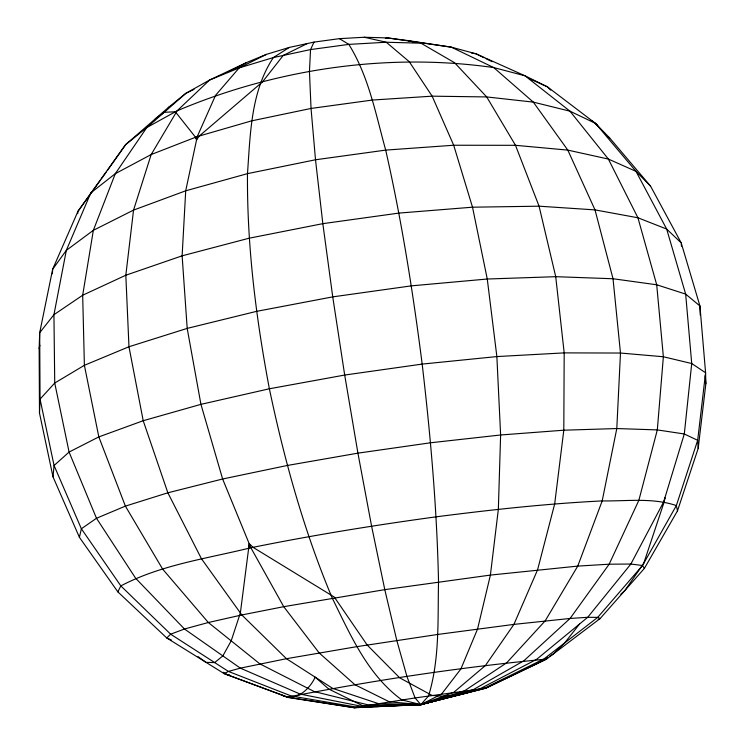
<?xml version="1.0" encoding="UTF-8"?>
<svg xmlns="http://www.w3.org/2000/svg" width="745" height="745" viewBox="0 0 745 745"><rect width="100%" height="100%" fill="white"/><g stroke="black" fill="none" stroke-linecap="round" stroke-linejoin="round"><path stroke-width="1.12" d="M472.2 691.09L462.375 694.172L453.444 695.895L443.377 696.202L432.072 695.439L399.674 677.829L367.192 645.04L334.347 597.108L253.049 547.333L249.249 543.701L240.365 612.939L231.183 640.849L222.857 655.898L214.681 662.575L206.048 662.38L198.068 656.634M485.051 688.464L546.551 659.092C459.786 667.259 373.059 680.474 287.486 697.162L354.024 707.62L415.077 697.935L485.908 688.194L420.841 704.621L354.154 707.75L288.706 697.571L224.143 673.61L166.759 637.971L117.84 591.847L79.417 537.313L52.997 476.828L39.485 413.037L39.15 348.632L39.69 332.726L52.653 269.252L77.936 211.357L125.654 144.623L168.882 107.075L185.859 93.321L209.569 80.05L246.493 62.571L266.477 54.357L289.321 47.419L314.017 42.102L339.403 38.656L364.305 37.25L387.558 37.92L408.139 40.612L451.321 47.159L476.008 53.798L525.048 75.822L547.445 86.848L595.534 123.4L609.671 137.965L650.571 186.157L681.209 242.889L699.928 305.962L705.589 372.751L705.85 383.759L698.186 448.406L677.484 510.856L644.378 568.416L600.125 618.564L546.551 659.092L485.908 688.194L477.247 689.861M39.485 413.037L40.053 399.124L39.69 332.726L53.938 314.697L82.676 295.225L125.821 275.231L182.125 255.824L249.035 238.232L322.836 223.658L398.938 213.089L472.516 207.194L539.073 206.188L595.013 209.894L637.925 217.773L666.673 229.06L681.209 242.889M249.026 548.162L249.249 543.701M52.401 273.778L52.653 269.252L66.324 250.367L90.788 192.918L115.298 173.678L151.17 154.55L197.248 136.596L251.493 120.895L311.038 108.444L372.453 100.044L432.147 96.17L486.709 96.934L533.318 102.121L569.972 111.182L595.534 123.4L636.007 171.369L650.571 186.157M77.722 213.61L77.936 211.357L99.988 180.746M52.997 476.828L54.068 465.513L40.053 399.124L54.73 383.032L84.39 365.301L128.969 346.751L187.191 328.396L256.42 311.391L332.736 296.873L411.38 285.856L487.267 279.021L555.723 276.684L613.023 278.751L656.708 284.776L685.661 294.107L699.928 305.962L700.244 315.033M664.13 502.083L664.857 497.911L664.13 502.083L643.736 563.313L624.953 590.431L620.855 594.203M39.15 348.632L39.839 345.233M79.417 537.313L81.373 528.773L54.068 465.513L69.08 452.057L98.824 436.905L143.208 420.72L200.936 404.349L269.373 388.778L344.693 375.052L422.173 364.091L496.868 356.576L564.189 352.888L620.483 353.037L663.367 356.753L691.723 363.532L705.589 372.751L697.674 440.314L698.186 448.406M314.017 42.102L310.544 49.58L309.445 71.529L311.038 108.444L315.507 159.775L322.836 223.658L332.736 296.873L344.693 375.052L357.926 453.156L371.587 526.138L384.793 589.64L396.796 640.439L407.012 676.711L415.077 697.935L420.841 704.621L481.726 689.097L483.784 688.073M117.84 591.847L120.839 585.905C161.06 564.682 207.184 558.564 250.86 547.752C312.248 535.329 374.074 525.29 436.123 516.834C491.29 509.757 546.616 503.667 602.193 500.91C626.824 501.311 652.555 497.474 676.348 505.576L677.484 510.856M154.28 120.662L155.454 118.744L164.226 112.281L175.354 111.787L195.535 137.266L196.624 139.725L199.306 136L262.529 81.866L283.212 55.456L307.285 43.555M101.329 178.893L106.004 172.393M107.345 170.54L125.654 144.623L146.821 127.535L185.859 93.321L194.054 89.316M167.578 108.882L168.882 107.075M579.526 624.04L564.663 642.954L553.246 654.026L549.633 656.401M544.912 659.344L547.659 657.239M229.637 71.092L243.028 64.498M545.107 659.372L547.826 657.584M289.321 47.419L273.359 57.57L239.164 67.916L209.569 80.05L177.133 110.8L146.821 127.535L115.298 173.678L93.349 230.326L82.676 295.225L84.39 365.301L98.824 436.905L125.393 506.116L162.624 569.087L208.339 622.513L259.837 663.851L314.241 691.556L368.738 705.04L420.841 704.621L484.222 688.296L544.101 658.869L597.714 617.372L642.507 565.502L676.348 505.576L697.674 440.314L684.301 433.981L657.314 429.912L616.795 428.552L563.807 430.2L500.621 434.987L430.591 442.772L357.926 453.156L287.17 465.495L222.625 478.998L167.867 492.799L125.393 506.116L96.487 518.269L81.373 528.773L120.839 585.905L170.652 634.2L228.417 671.422L291.342 696.016L356.464 707.117L420.841 704.621L461.034 694.033M240.076 66.156L246.493 62.571M422.806 703.578L420.841 704.621L354.024 707.62L356.771 707.508M266.477 54.357L239.164 67.916L215.566 95.313L197.248 136.596L185.71 190.804L182.125 255.824L187.191 328.396L200.936 404.349L222.625 478.998L250.86 547.752L283.743 606.681L319.139 652.89L354.965 684.748L389.356 701.809L420.841 704.621L479.985 688.78L536.53 659.418L587.703 617.307L630.857 564.039L663.646 501.944L684.301 433.981L691.723 363.532L685.661 294.107L666.673 229.06L636.007 171.369L608.367 159.058L567.811 150.108L515.503 145.312L453.696 145.238L385.687 150.108L315.507 159.775L247.48 173.641L185.71 190.804L133.551 210.099L93.349 230.326L66.324 250.367L53.938 314.697L54.73 383.032L69.08 452.057L96.487 518.269L135.637 578.25L184.462 629.004L240.337 668.144L300.31 694.126L361.418 706.251L420.841 704.621L437.455 699.974M598.207 619.458L600.125 618.564L597.714 617.372L587.703 617.307L570.065 618.462L513.92 624.394L437.855 634.433L356.538 646.697L286.434 658.701L240.337 668.144L228.417 671.422L224.143 673.61L288.706 697.571M543.412 660.321L544.204 659.968M425.069 703.057L420.841 704.621L409.21 704.928M428.487 702.256L420.841 704.621L409.62 704.658M439.671 699.359L442.996 698.428M463.26 693.437L469.965 691.677M385.361 38.461L387.558 37.92L451.321 47.159L493.749 67.581L525.048 75.822L569.972 111.182L608.367 159.058L637.925 217.773L656.708 284.776L663.367 356.753L657.314 429.912L638.865 500.305L609.168 564.198L570.065 618.462L523.931 660.74L473.326 689.637L420.841 704.621L378.171 703.541L332.689 688.389L286.434 658.701L241.818 614.96L201.457 558.759L167.867 492.799L143.208 420.72L128.969 346.751L125.821 275.231L133.551 210.099L151.17 154.55L177.133 110.8C275.985 68.95 387.26 52.392 493.749 67.581L533.318 102.121L567.811 150.108L595.013 209.894L613.023 278.751L620.483 353.037L616.795 428.552L602.193 500.91L577.747 566.107L545.191 620.836L506.675 662.827L464.48 690.829L420.841 704.621L415.095 704.398M361.744 706.903L363.765 706.642M387.577 705.906L377.519 706.567L363.15 705.962L328.769 689.06L315.163 677.14C309.724 689.395 294.936 702.982 280.986 694.694M394.096 705.319L401.071 705.143M229.423 674.691L227.225 674.691L223.36 672.269M471.492 53.025L476.008 53.798L484.082 57.747M364.305 37.25L386.273 42.242L420.981 43.201L454.58 62.729L486.709 96.934L515.503 145.312L539.073 206.188L555.723 276.684L564.189 352.888L563.807 430.2L554.68 503.918L537.592 569.767L513.92 624.394L485.368 665.583L453.761 692.319L420.841 704.621L401.834 699.909C367.62 674.97 350.411 634.898 332.233 598.077C303.904 530.738 284.385 460.177 269.373 388.778C255.991 317.836 246.921 245.952 247.48 173.641C250.367 134.193 250.72 91.737 273.359 57.57L310.544 49.58L348.837 44.383L386.273 42.242L409.247 61.686L432.147 96.17L453.696 145.238L472.516 207.194L487.267 279.021L496.868 356.576L500.621 434.987L498.349 509.291L490.406 575.084L477.564 628.994L460.904 668.926L441.608 694.051L420.841 704.621L428.533 695.951C439.857 659.064 437.669 619.933 438.526 581.826C436.97 509.003 430.638 436.402 422.173 364.091C412.991 292.291 401.723 220.725 385.687 150.108C375.759 114.218 368.775 76.446 348.837 44.383L339.403 38.656M408.139 40.612L413.466 42.027M171.285 639.899L166.759 637.971L170.652 634.2L184.462 629.004L208.339 622.513L241.818 614.96L283.743 606.681L384.793 589.64L490.406 575.084L577.747 566.107L609.168 564.198L630.857 564.039L642.507 565.502L644.378 568.416M528.643 78.327L547.445 86.848L550.713 90.136M486.094 58.743L492.147 61.705M591.241 120.727C593.197 120.522 600.973 129.732 596.065 123.949M607.855 136.558L609.671 137.965M195.535 137.266L196.624 139.725M705.161 375.731L705.85 383.759M681.284 243.997L681.452 246.213"/></g></svg>
